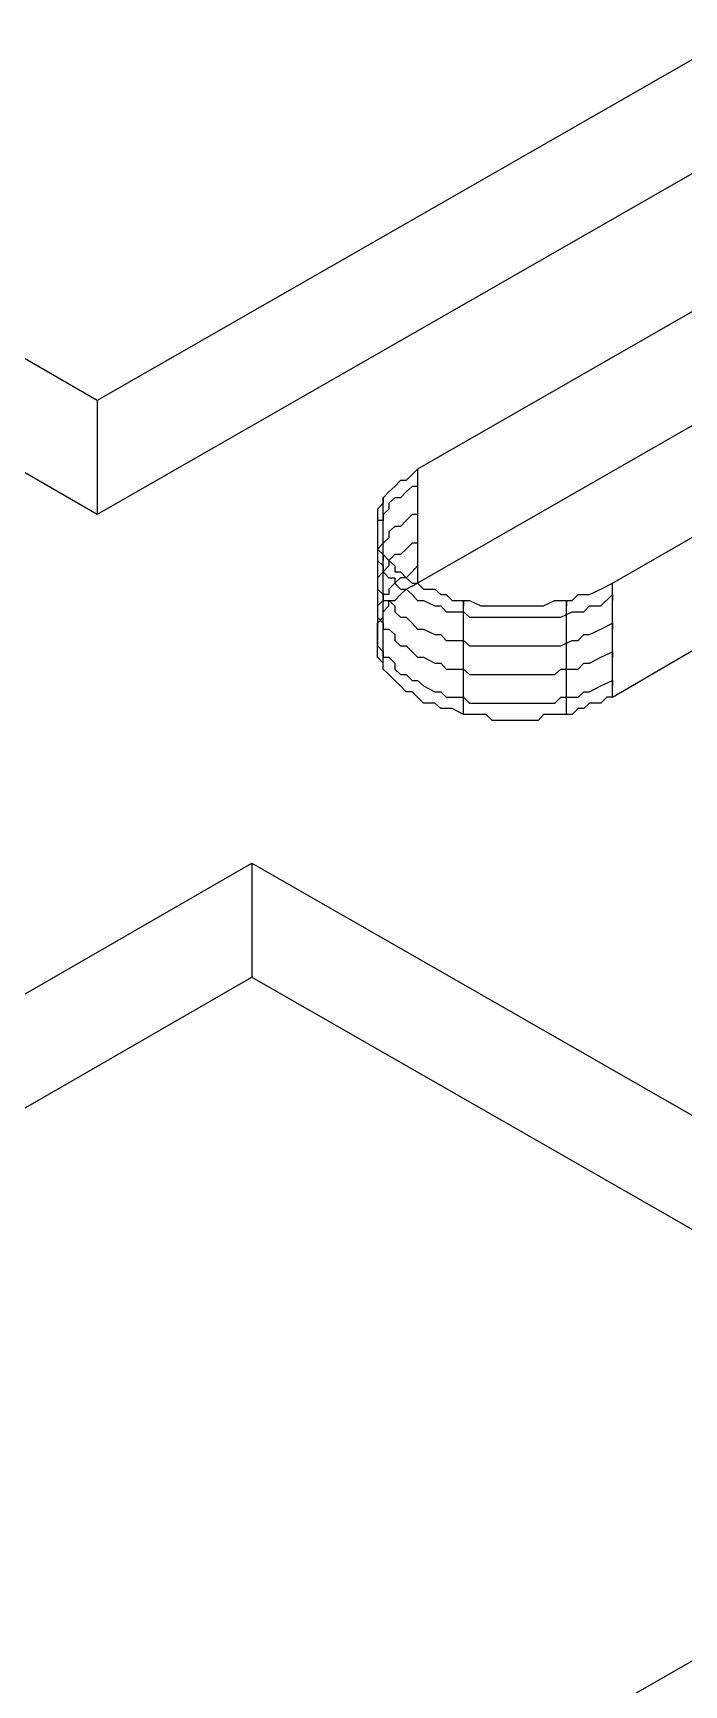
# Model space of a CAD drawing. Header units: millimetres. Extents: x 0 to 2112, y 8 to 1252.
# Drawn here: x 1601.5 to 1631.5, y 250.7 to 326.9 of the extents above; entities that cross this region are included whole.
import ezdxf

# ---------------------------------------------------------------- set-up
doc = ezdxf.new("R2010")
doc.units = ezdxf.units.MM
doc.layers.get('0').update_dxf_attribs({"linetype": 'CONTINUOUS'})

msp = doc.modelspace()

# ---------------------------------------------------------------- linework, layer by layer
at = {"color": 9}
for p, q in [((1604.49, 309.962), (1562.5, 334.18)), ((1604.49, 309.962), (1562.5, 334.18)), ((1646.72, 334.18), (1604.49, 309.962)), ((1646.72, 334.18), (1604.49, 309.962)), ((1604.49, 304.699), (1562.5, 328.917)), ((1604.49, 304.699), (1562.5, 328.917)), ((1646.72, 328.917), (1604.49, 304.699)), ((1646.72, 328.917), (1604.49, 304.699)), ((1652.26, 325.749), (1619.26, 306.792)), ((1652.26, 325.749), (1619.26, 306.792)), ((1652.26, 320.486), (1619.26, 301.53)), ((1652.26, 320.486), (1619.26, 301.53)), ((1628.24, 301.53), (1661.24, 320.486)), ((1628.24, 301.53), (1661.24, 320.486)), ((1628.24, 296.268), (1661.24, 315.499)), ((1628.24, 296.268), (1661.24, 315.499)), ((1604.49, 309.962), (1604.49, 304.699)), ((1604.49, 309.962), (1604.49, 304.699)), ((1619.01, 306.544), (1618.73, 306.269)), ((1619.01, 306.544), (1618.73, 306.269)), ((1619.26, 306.792), (1619.01, 306.544)), ((1619.26, 306.792), (1619.01, 306.544)), ((1619.26, 306.792), (1619.26, 301.53)), ((1619.26, 306.792), (1619.26, 301.53)), ((1617.93, 305.747), (1617.68, 305.471)), ((1617.93, 305.747), (1617.68, 305.471)), ((1618.21, 305.993), (1617.93, 305.747)), ((1618.21, 305.993), (1617.93, 305.747)), ((1617.93, 305.747), (1617.93, 305.747)), ((1617.93, 305.747), (1617.93, 305.747)), ((1618.48, 306.269), (1618.21, 305.993)), ((1618.48, 306.269), (1618.21, 305.993)), ((1618.73, 306.269), (1618.48, 306.269)), ((1618.73, 306.269), (1618.48, 306.269)), ((1618.73, 305.747), (1618.48, 305.471)), ((1619.01, 305.993), (1618.73, 305.747)), ((1619.26, 305.993), (1619.01, 305.993)), ((1617.68, 305.223), (1617.41, 304.947)), ((1617.68, 305.223), (1617.41, 304.947)), ((1617.41, 304.947), (1617.41, 304.699)), ((1617.41, 304.947), (1617.41, 304.699)), ((1617.68, 305.471), (1617.68, 305.223)), ((1617.68, 300.484), (1617.68, 305.471)), ((1617.68, 305.471), (1617.68, 305.223)), ((1617.68, 305.471), (1617.68, 305.223)), ((1617.93, 304.947), (1617.68, 304.699)), ((1618.21, 305.471), (1617.93, 305.223)), ((1617.93, 305.223), (1617.93, 304.947)), ((1618.48, 305.471), (1618.21, 305.471)), ((1617.41, 304.699), (1617.41, 304.424)), ((1617.41, 304.699), (1617.41, 304.424)), ((1617.41, 304.424), (1617.41, 304.424)), ((1617.41, 304.424), (1617.41, 304.148)), ((1617.68, 304.424), (1617.41, 304.424)), ((1617.41, 304.424), (1617.41, 304.148)), ((1617.41, 304.424), (1617.41, 304.424)), ((1617.41, 304.424), (1617.41, 304.148)), ((1617.68, 304.699), (1617.68, 304.424)), ((1618.73, 304.424), (1618.48, 304.148)), ((1619.01, 304.699), (1618.73, 304.424)), ((1619.26, 304.699), (1619.01, 304.699)), ((1617.41, 304.148), (1617.41, 303.9)), ((1617.41, 304.148), (1617.41, 303.9)), ((1617.41, 304.148), (1617.41, 303.9)), ((1617.41, 303.9), (1617.41, 303.625)), ((1617.41, 303.9), (1617.41, 303.625)), ((1617.41, 303.9), (1617.41, 303.625)), ((1617.41, 303.625), (1617.41, 303.377)), ((1617.41, 303.625), (1617.41, 303.377)), ((1617.41, 303.625), (1617.41, 303.377)), ((1617.93, 303.625), (1617.68, 303.377)), ((1618.21, 304.148), (1617.93, 303.9)), ((1617.93, 303.9), (1617.93, 303.625)), ((1618.48, 304.148), (1618.21, 304.148)), ((1617.41, 303.377), (1617.41, 303.101)), ((1617.68, 303.377), (1617.41, 303.101)), ((1617.41, 303.377), (1617.41, 303.101)), ((1617.41, 303.377), (1617.41, 303.101)), ((1617.41, 303.101), (1617.68, 302.853)), ((1617.41, 303.101), (1617.41, 302.853)), ((1617.41, 303.101), (1617.41, 303.101)), ((1617.41, 303.101), (1617.41, 302.853)), ((1617.41, 303.101), (1617.68, 302.853)), ((1617.41, 302.853), (1617.41, 302.577)), ((1617.41, 302.853), (1617.41, 302.577)), ((1617.68, 303.377), (1617.68, 303.377)), ((1617.68, 302.853), (1617.68, 302.853)), ((1617.68, 302.853), (1617.93, 302.577)), ((1617.68, 297.562), (1617.68, 302.853)), ((1617.68, 302.853), (1617.68, 302.577)), ((1617.68, 302.853), (1617.68, 302.853)), ((1617.68, 302.853), (1617.93, 302.577)), ((1618.21, 302.853), (1617.93, 302.577)), ((1618.48, 302.853), (1618.21, 302.853)), ((1618.73, 303.101), (1618.48, 302.853)), ((1619.01, 303.377), (1618.73, 303.101)), ((1619.26, 303.377), (1619.01, 303.377)), ((1617.41, 302.577), (1617.41, 302.329)), ((1617.41, 302.577), (1617.68, 302.329)), ((1617.41, 302.329), (1617.41, 302.054)), ((1617.68, 302.054), (1617.41, 301.778)), ((1617.41, 302.054), (1617.41, 301.778)), ((1617.93, 302.329), (1617.68, 302.054)), ((1617.68, 302.329), (1617.68, 302.054)), ((1617.68, 302.054), (1617.68, 302.054)), ((1617.68, 302.054), (1617.93, 301.778)), ((1617.93, 302.577), (1618.21, 302.329)), ((1617.93, 302.577), (1617.93, 302.329)), ((1617.93, 302.577), (1618.21, 302.329)), ((1618.21, 302.329), (1618.21, 302.054)), ((1618.21, 302.329), (1618.21, 302.054)), ((1618.21, 302.054), (1618.48, 302.054)), ((1618.21, 302.054), (1618.48, 302.054)), ((1618.48, 302.054), (1618.73, 301.778)), ((1618.48, 302.054), (1618.73, 301.778)), ((1619.01, 302.054), (1618.73, 301.778)), ((1619.26, 302.329), (1619.01, 302.054)), ((1617.41, 301.778), (1617.41, 301.53)), ((1617.41, 301.778), (1617.41, 301.778)), ((1617.41, 301.778), (1617.41, 301.53)), ((1617.41, 301.53), (1617.41, 301.256)), ((1617.41, 301.53), (1617.41, 301.256)), ((1617.41, 301.256), (1617.41, 301.008)), ((1617.41, 301.256), (1617.68, 301.008)), ((1617.93, 301.778), (1618.21, 301.778)), ((1618.21, 301.53), (1617.93, 301.256)), ((1617.93, 301.256), (1617.93, 301.008)), ((1618.48, 301.778), (1618.21, 301.53)), ((1618.21, 301.778), (1618.21, 301.53)), ((1618.21, 301.53), (1618.48, 301.256)), ((1618.73, 301.778), (1618.48, 301.778)), ((1618.48, 301.008), (1618.73, 301.256)), ((1618.48, 301.256), (1618.73, 301.256)), ((1618.48, 301.008), (1618.73, 301.256)), ((1618.73, 301.778), (1619.01, 301.53)), ((1618.73, 301.778), (1619.01, 301.53)), ((1618.73, 301.256), (1619.26, 301.53)), ((1618.73, 301.256), (1619.26, 301.53)), ((1618.73, 301.256), (1619.01, 301.008)), ((1619.01, 301.53), (1619.26, 301.53)), ((1619.01, 301.53), (1619.26, 301.53)), ((1619.26, 301.53), (1619.53, 301.256)), ((1619.26, 301.53), (1619.53, 301.256)), ((1619.53, 301.256), (1620.05, 301.256)), ((1619.53, 301.256), (1620.05, 301.256)), ((1620.05, 301.256), (1620.33, 301.008)), ((1620.05, 301.256), (1620.33, 301.008)), ((1627.19, 301.008), (1627.71, 301.256)), ((1627.19, 301.008), (1627.71, 301.256)), ((1627.71, 301.256), (1628.24, 301.53)), ((1627.71, 301.256), (1628.24, 301.53)), ((1628.24, 296.268), (1628.24, 301.53)), ((1628.24, 296.268), (1628.24, 301.53)), ((1617.41, 301.008), (1617.41, 300.732)), ((1617.68, 300.732), (1617.41, 300.484)), ((1617.41, 300.732), (1617.41, 300.732)), ((1617.41, 300.732), (1617.41, 300.484)), ((1617.41, 300.484), (1617.41, 300.208)), ((1617.41, 300.484), (1617.41, 300.208)), ((1617.93, 301.008), (1617.68, 301.008)), ((1617.68, 301.008), (1617.68, 300.732)), ((1617.68, 301.008), (1617.68, 300.732)), ((1617.68, 300.732), (1617.93, 300.732)), ((1617.68, 300.208), (1617.93, 300.484)), ((1617.68, 300.208), (1617.93, 300.484)), ((1617.93, 300.484), (1617.93, 300.732)), ((1617.93, 300.732), (1618.21, 300.732)), ((1617.93, 300.732), (1618.21, 300.484)), ((1617.93, 300.484), (1617.93, 300.732)), ((1617.93, 300.732), (1618.21, 300.732)), ((1618.21, 300.732), (1618.48, 301.008)), ((1618.21, 300.732), (1618.48, 301.008)), ((1618.21, 300.484), (1618.21, 300.208)), ((1619.01, 301.008), (1619.26, 300.732)), ((1619.26, 300.732), (1619.53, 300.732)), ((1619.53, 300.732), (1620.05, 300.484)), ((1620.05, 300.484), (1620.33, 300.484)), ((1620.33, 301.008), (1620.58, 301.008)), ((1620.33, 301.008), (1620.58, 301.008)), ((1620.33, 300.484), (1620.58, 300.208)), ((1620.58, 301.008), (1620.86, 300.732)), ((1620.58, 301.008), (1620.86, 300.732)), ((1620.86, 300.732), (1621.38, 300.732)), ((1620.86, 300.732), (1621.38, 300.732)), ((1621.38, 300.732), (1621.65, 300.732)), ((1621.38, 295.469), (1621.38, 300.732)), ((1621.38, 300.732), (1621.38, 300.484)), ((1621.38, 300.732), (1621.65, 300.732)), ((1621.65, 300.732), (1622.17, 300.484)), ((1621.65, 300.732), (1622.17, 300.484)), ((1622.17, 300.484), (1622.43, 300.484)), ((1622.17, 300.484), (1622.43, 300.484)), ((1622.43, 300.484), (1622.7, 300.484)), ((1622.43, 300.484), (1622.7, 300.484)), ((1622.7, 300.484), (1623.22, 300.484)), ((1622.7, 300.484), (1623.22, 300.484)), ((1623.22, 300.484), (1623.5, 300.484)), ((1623.22, 300.484), (1623.5, 300.484)), ((1623.5, 300.484), (1624.02, 300.484)), ((1623.5, 300.484), (1624.02, 300.484)), ((1624.02, 300.484), (1624.27, 300.484)), ((1624.02, 300.484), (1624.27, 300.484)), ((1624.27, 300.484), (1624.82, 300.484)), ((1624.27, 300.484), (1624.82, 300.484)), ((1624.82, 300.484), (1625.07, 300.484)), ((1624.82, 300.484), (1625.07, 300.484)), ((1625.07, 300.484), (1625.59, 300.732)), ((1625.07, 300.484), (1625.59, 300.732)), ((1625.59, 300.732), (1625.87, 300.732)), ((1625.59, 300.732), (1625.87, 300.732)), ((1625.87, 300.732), (1626.39, 300.732)), ((1625.87, 300.732), (1626.39, 300.732)), ((1626.12, 295.469), (1626.12, 300.732)), ((1626.12, 300.732), (1626.12, 300.484)), ((1626.39, 300.732), (1626.67, 301.008)), ((1626.39, 300.732), (1626.67, 301.008)), ((1626.67, 301.008), (1626.92, 301.008)), ((1626.67, 301.008), (1626.92, 301.008)), ((1626.92, 301.008), (1627.19, 301.008)), ((1626.92, 301.008), (1627.19, 301.008)), ((1626.92, 300.208), (1627.19, 300.484)), ((1627.19, 300.484), (1627.71, 300.484)), ((1627.71, 300.484), (1628.24, 301.008)), ((1628.24, 301.008), (1628.24, 300.732)), ((1617.41, 300.208), (1617.41, 299.96)), ((1617.41, 300.208), (1617.41, 299.96)), ((1617.41, 299.685), (1617.68, 299.96)), ((1617.41, 299.96), (1617.41, 299.685)), ((1617.41, 299.96), (1617.68, 299.685)), ((1617.41, 299.685), (1617.68, 299.96)), ((1617.41, 299.409), (1617.41, 299.685)), ((1617.41, 299.685), (1617.41, 299.685)), ((1617.41, 299.685), (1617.41, 299.409)), ((1617.41, 299.409), (1617.41, 299.685)), ((1617.41, 299.685), (1617.41, 299.685)), ((1617.68, 299.96), (1617.68, 300.208)), ((1617.68, 299.96), (1617.68, 300.208)), ((1617.68, 299.685), (1617.68, 299.409)), ((1618.21, 300.208), (1618.48, 299.96)), ((1618.48, 299.96), (1618.73, 299.96)), ((1618.73, 299.96), (1619.01, 299.685)), ((1619.01, 299.685), (1619.26, 299.409)), ((1620.58, 300.208), (1620.86, 300.208)), ((1620.86, 300.208), (1621.38, 300.208)), ((1621.38, 300.208), (1621.65, 299.96)), ((1621.65, 299.96), (1622.17, 299.96)), ((1622.17, 299.96), (1622.43, 299.96)), ((1622.43, 299.96), (1622.7, 299.96)), ((1622.7, 299.96), (1623.22, 299.96)), ((1623.22, 299.96), (1623.5, 299.96)), ((1623.5, 299.96), (1624.02, 299.96)), ((1624.02, 299.96), (1624.27, 299.96)), ((1624.27, 299.96), (1624.82, 299.96)), ((1624.82, 299.96), (1625.07, 299.96)), ((1625.07, 299.96), (1625.59, 299.96)), ((1625.59, 299.96), (1625.87, 299.96)), ((1625.87, 299.96), (1626.39, 300.208)), ((1626.39, 300.208), (1626.67, 300.208)), ((1626.67, 300.208), (1626.92, 300.208)), ((1627.71, 299.409), (1628.24, 299.685)), ((1628.24, 299.685), (1628.24, 299.409)), ((1617.41, 299.161), (1617.41, 299.409)), ((1617.41, 299.409), (1617.41, 299.409)), ((1617.41, 299.409), (1617.41, 299.161)), ((1617.41, 299.161), (1617.41, 299.409)), ((1617.41, 298.885), (1617.41, 299.161)), ((1617.41, 299.161), (1617.41, 298.885)), ((1617.41, 298.885), (1617.41, 299.161)), ((1617.41, 298.637), (1617.41, 298.885)), ((1617.41, 298.885), (1617.41, 298.637)), ((1617.41, 298.637), (1617.41, 298.885)), ((1617.68, 299.409), (1617.93, 299.409)), ((1617.93, 299.409), (1618.21, 299.161)), ((1618.21, 299.161), (1618.21, 298.885)), ((1618.21, 298.885), (1618.48, 298.637)), ((1619.26, 299.409), (1619.53, 299.409)), ((1619.53, 299.409), (1620.05, 299.161)), ((1620.05, 299.161), (1620.33, 299.161)), ((1620.33, 299.161), (1620.58, 298.885)), ((1620.58, 298.885), (1620.86, 298.885)), ((1620.86, 298.885), (1621.38, 298.885)), ((1621.38, 298.885), (1621.65, 298.637)), ((1625.87, 298.637), (1626.39, 298.885)), ((1626.39, 298.885), (1626.67, 298.885)), ((1626.67, 298.885), (1626.92, 299.161)), ((1626.92, 299.161), (1627.19, 299.161)), ((1627.19, 299.161), (1627.71, 299.409)), ((1617.41, 298.362), (1617.41, 298.637)), ((1617.41, 298.637), (1617.68, 298.362)), ((1617.41, 298.362), (1617.41, 298.637)), ((1617.41, 298.114), (1617.41, 298.362)), ((1617.41, 298.114), (1617.41, 298.362)), ((1617.68, 297.838), (1617.41, 298.114)), ((1617.41, 298.114), (1617.41, 298.114)), ((1617.68, 297.838), (1617.41, 298.114)), ((1617.41, 298.114), (1617.41, 298.114)), ((1617.68, 298.362), (1617.68, 298.114)), ((1617.68, 298.114), (1617.93, 298.114)), ((1617.93, 298.114), (1618.21, 297.838)), ((1618.48, 298.637), (1618.73, 298.637)), ((1618.73, 298.637), (1619.01, 298.362)), ((1619.01, 298.362), (1619.26, 298.114)), ((1619.26, 298.114), (1619.53, 298.114)), ((1619.53, 298.114), (1620.05, 297.838)), ((1621.65, 298.637), (1622.17, 298.637)), ((1622.17, 298.637), (1622.43, 298.637)), ((1622.43, 298.637), (1622.7, 298.637)), ((1622.7, 298.637), (1623.22, 298.637)), ((1623.22, 298.637), (1623.5, 298.637)), ((1623.5, 298.637), (1624.02, 298.637)), ((1624.02, 298.637), (1624.27, 298.637)), ((1624.27, 298.637), (1624.82, 298.637)), ((1624.82, 298.637), (1625.07, 298.637)), ((1625.07, 298.637), (1625.59, 298.637)), ((1625.59, 298.637), (1625.87, 298.637)), ((1627.19, 297.838), (1627.71, 298.114)), ((1627.71, 298.114), (1628.24, 298.362)), ((1628.24, 298.362), (1628.24, 298.114)), ((1617.68, 297.562), (1617.68, 297.838)), ((1617.68, 297.562), (1617.68, 297.838)), ((1617.93, 297.314), (1617.68, 297.562)), ((1617.93, 297.314), (1617.68, 297.562)), ((1618.21, 297.04), (1617.93, 297.314)), ((1618.21, 297.04), (1617.93, 297.314)), ((1618.21, 297.838), (1618.21, 297.562)), ((1618.21, 297.562), (1618.48, 297.314)), ((1618.48, 297.314), (1618.73, 297.314)), ((1618.73, 297.314), (1619.01, 297.04)), ((1620.05, 297.838), (1620.33, 297.838)), ((1620.33, 297.838), (1620.58, 297.562)), ((1620.58, 297.562), (1620.86, 297.562)), ((1620.86, 297.562), (1621.38, 297.562)), ((1621.38, 297.562), (1621.65, 297.314)), ((1621.65, 297.314), (1622.17, 297.314)), ((1622.17, 297.314), (1622.43, 297.314)), ((1622.43, 297.314), (1622.7, 297.314)), ((1622.7, 297.314), (1623.22, 297.314)), ((1623.22, 297.314), (1623.5, 297.314)), ((1623.5, 297.314), (1624.02, 297.314)), ((1624.02, 297.314), (1624.27, 297.314)), ((1624.27, 297.314), (1624.82, 297.314)), ((1624.82, 297.314), (1625.07, 297.314)), ((1625.07, 297.314), (1625.59, 297.314)), ((1625.59, 297.314), (1625.87, 297.562)), ((1625.87, 297.562), (1626.39, 297.562)), ((1626.39, 297.562), (1626.67, 297.562)), ((1626.67, 297.562), (1626.92, 297.838)), ((1626.92, 297.838), (1627.19, 297.838)), ((1618.48, 296.792), (1618.21, 297.04)), ((1618.21, 297.04), (1618.21, 297.04)), ((1618.48, 296.792), (1618.21, 297.04)), ((1618.21, 297.04), (1618.21, 297.04)), ((1618.73, 296.517), (1618.48, 296.792)), ((1618.73, 296.517), (1618.48, 296.792)), ((1619.01, 297.04), (1619.26, 297.04)), ((1619.26, 297.04), (1619.53, 296.792)), ((1619.53, 296.792), (1620.05, 296.517)), ((1627.19, 296.517), (1627.71, 296.792)), ((1627.71, 296.792), (1628.24, 297.04)), ((1628.24, 297.04), (1628.24, 296.792)), ((1619.01, 296.517), (1618.73, 296.517)), ((1619.01, 296.517), (1618.73, 296.517)), ((1619.26, 296.268), (1619.01, 296.517)), ((1619.26, 296.268), (1619.01, 296.517)), ((1619.53, 295.993), (1619.26, 296.268)), ((1619.53, 295.993), (1619.26, 296.268)), ((1620.05, 295.993), (1619.53, 295.993)), ((1620.05, 295.993), (1619.53, 295.993)), ((1620.05, 296.517), (1620.33, 296.517)), ((1620.33, 295.745), (1620.05, 295.993)), ((1620.33, 295.745), (1620.05, 295.993)), ((1620.33, 296.517), (1620.58, 296.268)), ((1620.58, 296.268), (1620.86, 296.268)), ((1620.86, 296.268), (1621.38, 296.268)), ((1621.38, 296.268), (1621.65, 295.993)), ((1621.65, 295.993), (1622.17, 295.993)), ((1622.17, 295.993), (1622.43, 295.993)), ((1622.43, 295.993), (1622.7, 295.993)), ((1622.7, 295.993), (1623.22, 295.993)), ((1623.22, 295.993), (1623.5, 295.993)), ((1623.5, 295.993), (1624.02, 295.993)), ((1624.02, 295.993), (1624.27, 295.993)), ((1624.27, 295.993), (1624.82, 295.993)), ((1624.82, 295.993), (1625.07, 295.993)), ((1625.07, 295.993), (1625.59, 295.993)), ((1625.59, 295.993), (1625.87, 296.268)), ((1625.87, 296.268), (1626.39, 296.268)), ((1626.39, 296.268), (1626.67, 296.268)), ((1626.67, 296.268), (1626.92, 296.517)), ((1626.92, 296.517), (1627.19, 296.517)), ((1627.19, 295.993), (1626.92, 295.745)), ((1627.19, 295.993), (1626.92, 295.745)), ((1627.71, 295.993), (1627.19, 295.993)), ((1627.71, 295.993), (1627.19, 295.993)), ((1627.99, 296.268), (1627.71, 295.993)), ((1627.99, 296.268), (1627.71, 295.993)), ((1628.24, 296.268), (1627.99, 296.268)), ((1628.24, 296.268), (1627.99, 296.268)), ((1620.58, 295.745), (1620.33, 295.745)), ((1620.58, 295.745), (1620.33, 295.745)), ((1620.86, 295.745), (1620.58, 295.745)), ((1620.86, 295.745), (1620.58, 295.745)), ((1621.38, 295.469), (1620.86, 295.745)), ((1621.38, 295.469), (1620.86, 295.745)), ((1621.65, 295.469), (1621.38, 295.469)), ((1621.65, 295.469), (1621.38, 295.469)), ((1622.17, 295.469), (1621.65, 295.469)), ((1622.17, 295.469), (1621.65, 295.469)), ((1622.43, 295.469), (1622.17, 295.469)), ((1622.43, 295.469), (1622.17, 295.469)), ((1622.7, 295.194), (1622.43, 295.469)), ((1622.7, 295.194), (1622.43, 295.469)), ((1623.22, 295.194), (1622.7, 295.194)), ((1623.22, 295.194), (1622.7, 295.194)), ((1623.5, 295.194), (1623.22, 295.194)), ((1623.5, 295.194), (1623.22, 295.194)), ((1624.02, 295.194), (1623.5, 295.194)), ((1624.02, 295.194), (1623.5, 295.194)), ((1624.27, 295.194), (1624.02, 295.194)), ((1624.27, 295.194), (1624.02, 295.194)), ((1624.82, 295.194), (1624.27, 295.194)), ((1624.82, 295.194), (1624.27, 295.194)), ((1625.07, 295.469), (1624.82, 295.194)), ((1625.07, 295.469), (1624.82, 295.194)), ((1625.59, 295.469), (1625.07, 295.469)), ((1625.59, 295.469), (1625.07, 295.469)), ((1625.87, 295.469), (1625.59, 295.469)), ((1625.87, 295.469), (1625.59, 295.469)), ((1626.39, 295.469), (1625.87, 295.469)), ((1626.39, 295.469), (1625.87, 295.469)), ((1626.67, 295.745), (1626.39, 295.469)), ((1626.67, 295.745), (1626.39, 295.469)), ((1626.92, 295.745), (1626.67, 295.745)), ((1626.92, 295.745), (1626.67, 295.745)), ((1569.64, 264.39), (1611.62, 288.608)), ((1569.64, 264.39), (1611.62, 288.608)), ((1611.62, 288.608), (1653.86, 264.39)), ((1611.62, 288.608), (1611.62, 283.347)), ((1611.62, 288.608), (1653.86, 264.39)), ((1611.62, 288.608), (1611.62, 283.347)), ((1569.64, 259.128), (1611.62, 283.347)), ((1569.64, 259.128), (1611.62, 283.347)), ((1611.62, 283.347), (1653.86, 259.128)), ((1611.62, 283.347), (1653.86, 259.128)), ((1653.86, 264.39), (1611.62, 240.145)), ((1653.86, 264.39), (1611.62, 240.145))]:
    msp.add_line(p, q, dxfattribs=at)

doc.saveas('drawing.dxf')
